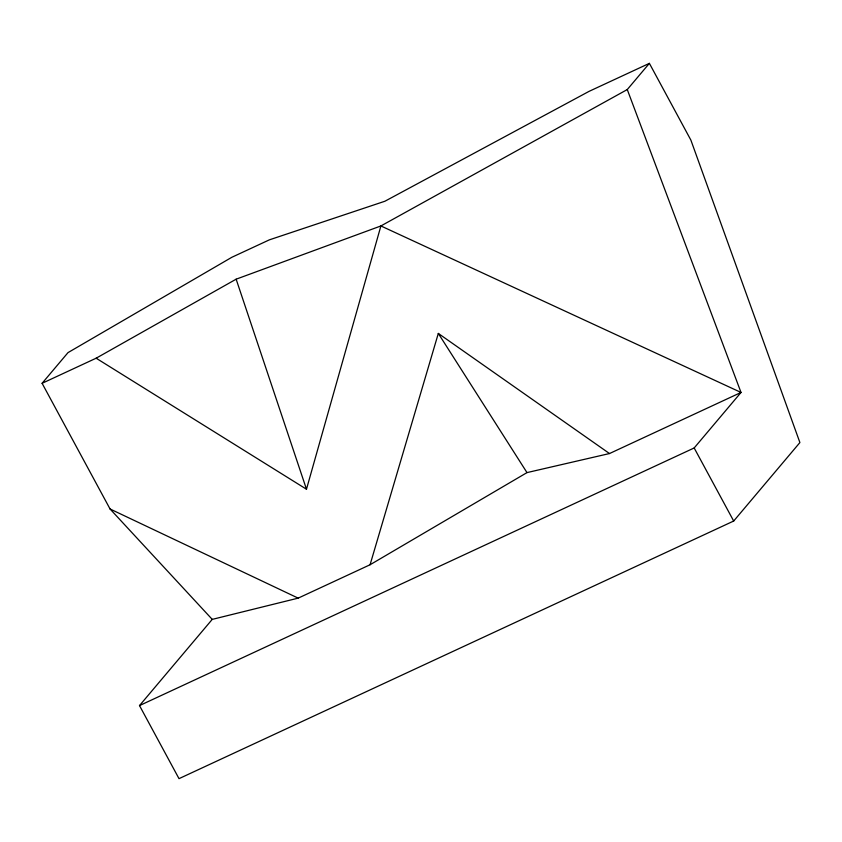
<?xml version="1.0" encoding="UTF-8"?>
<svg xmlns="http://www.w3.org/2000/svg" width="842" height="842" viewBox="0 0 842 842"><rect width="100%" height="100%" fill="white"/><g stroke="black" fill="none" stroke-linecap="round" stroke-linejoin="round"><path stroke-width="1.26" d="M212.237 619.386L110.049 508.978L42.1 383.31L96.146 358.208L306.477 489.223L380.9 225.951L627.269 89.557L649.382 63.35L690.872 140.098L799.9 442.555L733.687 521.03L179.009 778.65L139.509 705.585L212.237 619.386L298.173 598.136L370.07 564.75L526.987 472.604L609.503 453.543L741.013 392.456L627.269 89.557M370.07 564.75L438.314 333.432L609.503 453.543M42.1 383.31L68.002 352.619L231.876 257.263L269.324 239.865L384.91 201.238L589.053 91.368L649.382 63.35M139.509 705.585L694.176 447.965L741.013 392.456L380.9 225.951L236.139 279.186L96.146 358.208M110.049 508.978L298.173 598.136M438.314 333.432L526.987 472.604M694.176 447.965L733.687 521.03M236.139 279.186L306.477 489.223"/></g></svg>
